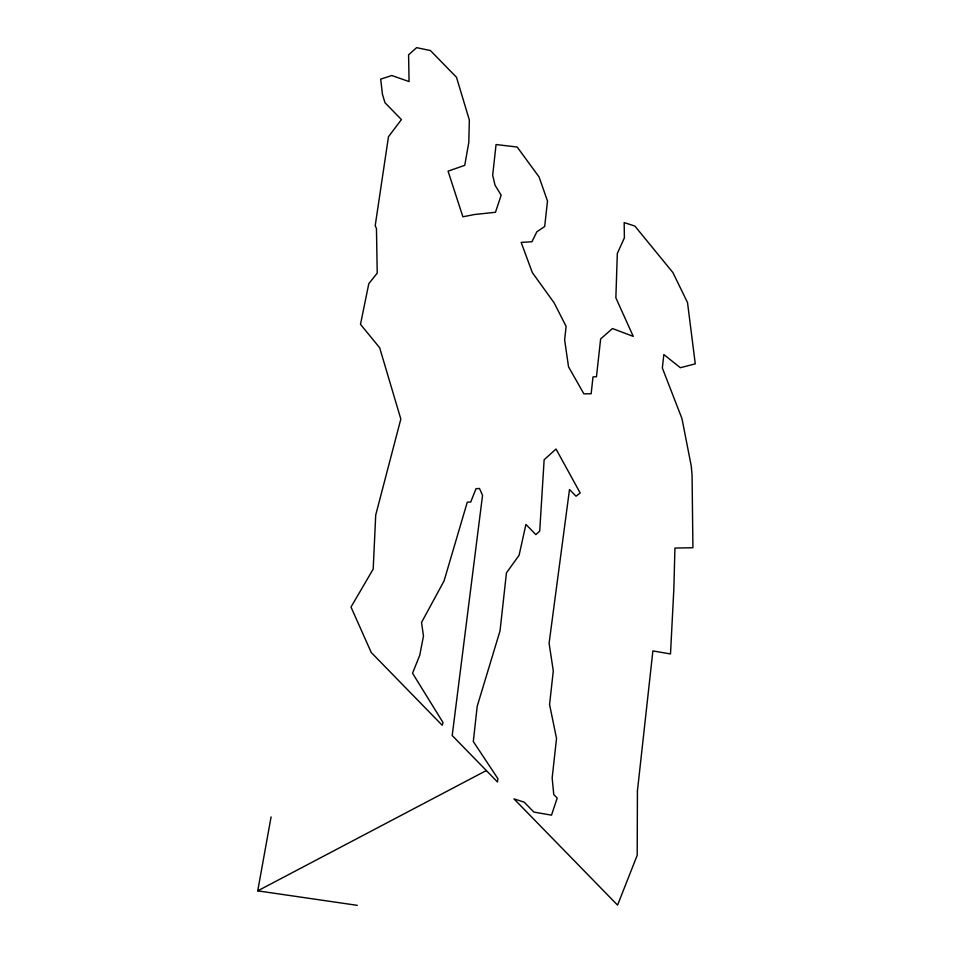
<?xml version="1.0" encoding="UTF-8"?>
<svg xmlns="http://www.w3.org/2000/svg" width="953" height="953" viewBox="0 0 953 953"><rect width="100%" height="100%" fill="white"/><g stroke="black" fill="none" stroke-linecap="round" stroke-linejoin="round"><path stroke-width="1.43" d="M357.315 905.35L257.727 890.852L271.093 816.912M257.727 890.852L486.34 770.548M637.426 790.93L637.2 855.294L617.568 905.136L513.953 798.864L524.21 802.164L533.883 812.087L551.501 815.149L557.195 798.078L553.764 794.564L552.168 777.91L556.528 738.384L549.571 704.577L553.288 670.876L549.095 643.227L569.501 489.52L576.017 496.203L580.186 492.987L556.016 449.018L544.139 459.763L539.708 531.071L535.872 534.645L525.925 524.436L519.075 555.337L506.448 572.824L500.039 630.85L477.215 706.209L473.307 741.517L497.859 778.613L497.49 781.984L452.199 735.537L482.54 495.369L479.478 488.472L476.024 488.675L470.734 502.005L467.268 502.207L444.062 580.937L421.536 622.44L423.466 636.092L419.737 655.295L412.542 673.223L443.026 722.541L442.192 725.269L371.241 652.495L351.002 607.037L373.195 569.108L375.72 515.013L400.832 419.058L379.675 347.774L360.496 324.342L368.799 283.684L377.221 273.142L376.459 228.649L375.208 225.647L388.467 136.72L401.427 119.59L384.964 102.698L382.451 94.287L380.688 79.147L391.778 75.513L409.063 81.577L408.587 54.821L416.628 47.65L430.434 50.557L456.511 77.3L469.352 120.066L468.805 142.426L464.742 165.346L448.065 171.159L462.884 216.796L474.677 214.485L495.465 212.281L501.159 195.198L495.012 185.144L492.677 175.245L496.06 144.546L517.181 147.024L539.076 176.984L547.499 201.047L544.687 226.504L536.849 231.793L531.929 241.752L521.16 242.384L532.334 272.606L554.193 302.947L566.118 326.426L564.629 339.899L568.524 366.822L583.879 393.827L591.146 393.768L593.004 376.923L596.459 376.721L600.64 338.911L612.469 328.535L633.245 336.373L615.864 297.836L617.318 253.486L624.382 237.869L624.167 222.585L634.865 226.052L672.889 272.546L687.518 302.566L695.273 363.855L680.335 367.715L663.836 354.54L662.347 368.025L681.967 418.581L691.247 466.017L692.069 475.07L692.914 547.749L674.938 548.058L673.842 589.049L670.495 653.961L652.888 650.911L637.426 790.93"/></g></svg>
